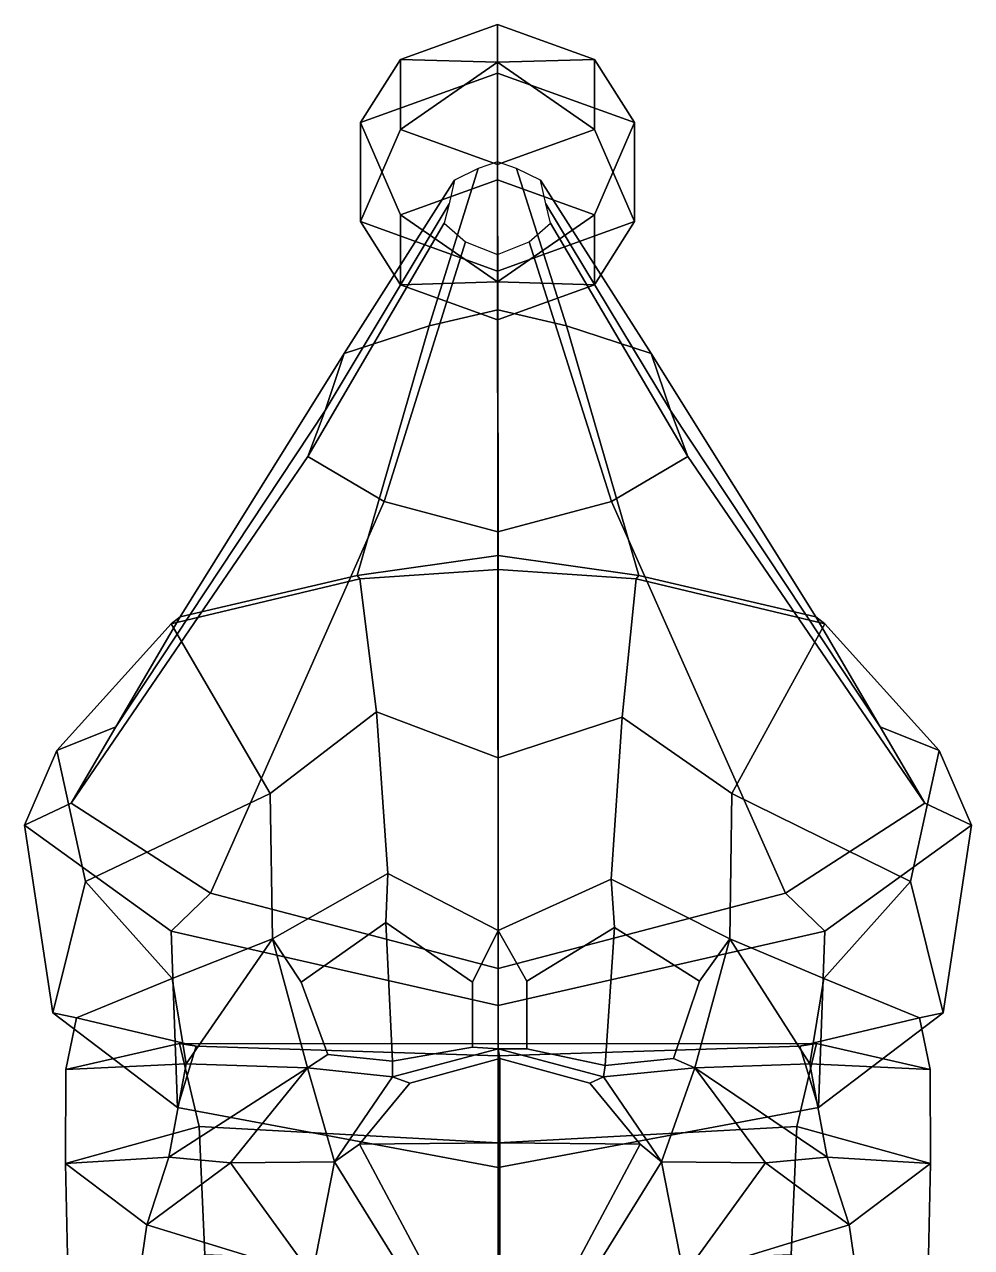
# Model space of a CAD drawing. Extents: x -180 to 161, y -157 to 356.
# Drawn here: x -67.8 to 65.3, y 184 to 355.9 of the extents above; entities that cross this region are included whole.
import ezdxf

# ---------------------------------------------------------------- set-up
doc = ezdxf.new("R2010")
doc.units = 0

msp = doc.modelspace()

# ---------------------------------------------------------------- linework, layer by layer
for points in [[(-14.929281, 350.941467, -19.948149), (-1.32039, 355.858124, -25.564394), (-1.320387, 349.029297, -39.760902), (-20.566286, 342.076172, -31.818386)], [(-1.320393, 350.540588, -10.378741), (-1.32039, 355.858124, -25.564394), (-14.929281, 350.941467, -19.948149)], [(-1.320393, 350.540588, -10.378741), (12.288532, 350.941467, -19.948147), (-1.32039, 355.858124, -25.564394)], [(12.288532, 350.941467, -19.948147), (17.925507, 342.076172, -31.818386), (-1.320387, 349.029297, -39.760902), (-1.32039, 355.858124, -25.564394)], [(-20.56629, 328.16983, -15.933311), (-14.929284, 341.108246, -8.715749), (-14.929281, 350.941467, -19.948149), (-20.566286, 342.076172, -31.818386)], [(-14.929284, 341.108246, -8.715749), (-1.320393, 350.540588, -10.378741), (-14.929281, 350.941467, -19.948149)], [(-1.320395, 336.19165, -3.099547), (-1.320393, 350.540588, -10.378741), (-14.929284, 341.108246, -8.715749)], [(-1.320395, 336.19165, -3.099547), (12.288529, 341.108246, -8.715747), (-1.320393, 350.540588, -10.378741)], [(12.288529, 341.108246, -8.715747), (12.288532, 350.941467, -19.948147), (-1.320393, 350.540588, -10.378741)], [(17.925503, 328.16983, -15.933311), (17.925507, 342.076172, -31.818386), (12.288532, 350.941467, -19.948147), (12.288529, 341.108246, -8.715747)], [(-14.929277, 329.137695, -39.035904), (-20.566286, 342.076172, -31.818386), (-1.320387, 349.029297, -39.760902), (-1.320386, 334.054352, -44.652149)], [(12.288534, 329.137695, -39.035904), (-1.320386, 334.054352, -44.652149), (-1.320387, 349.029297, -39.760902), (17.925507, 342.076172, -31.818386)], [(-20.56629, 328.16983, -15.933311), (-20.566286, 342.076172, -31.818386), (-14.929277, 329.137695, -39.035904), (-14.929279, 319.304474, -27.803505)], [(17.925503, 328.16983, -15.933311), (12.288532, 319.304474, -27.803501), (12.288534, 329.137695, -39.035904), (17.925507, 342.076172, -31.818386)], [(-1.320393, 321.216705, -7.990819), (-1.320395, 336.19165, -3.099547), (-14.929284, 341.108246, -8.715749), (-20.56629, 328.16983, -15.933311)], [(-1.320393, 321.216705, -7.990819), (17.925503, 328.16983, -15.933311), (12.288529, 341.108246, -8.715747), (-1.320395, 336.19165, -3.099547)], [(-4.025802, 335.613159, -11.234877), (-7.366302, 333.991913, -12.669688), (-22.835411, 309.622925, 31.506777), (-10.905053, 313.51416, 37.119061)], [(-1.33038, 336.559357, -10.397519), (-4.025802, 335.613159, -11.234877), (-10.905053, 313.51416, 37.119061), (-1.278546, 315.785065, 40.394379)], [(-1.33038, 336.559357, -10.397519), (-1.278546, 315.785065, 40.394379), (8.347961, 313.51416, 37.119061), (1.365042, 335.613159, -11.234876)], [(1.365042, 335.613159, -11.234876), (8.347961, 313.51416, 37.119061), (20.27832, 309.622925, 31.506779), (4.705543, 333.991882, -12.669687)], [(-7.366302, 333.991913, -12.669688), (-8.116318, 330.652588, -15.624907), (-25.514038, 301.608246, 19.947348), (-22.835411, 309.622925, 31.506777)], [(-1.320396, 319.705383, -37.372917), (-14.929277, 329.137695, -39.035904), (-1.320386, 334.054352, -44.652149)], [(-1.320396, 319.705383, -37.372917), (-1.320386, 334.054352, -44.652149), (12.288534, 329.137695, -39.035904)], [(4.705543, 333.991882, -12.669687), (20.27832, 309.622925, 31.506779), (22.956945, 301.608215, 19.94735), (5.455558, 330.652588, -15.624907)], [(-8.116318, 330.652588, -15.624907), (-8.802978, 327.958954, -18.008713), (-27.966394, 295.14325, 10.623018), (-25.514038, 301.608246, 19.947348)], [(5.455558, 330.652588, -15.624907), (22.956945, 301.608215, 19.94735), (25.409309, 295.14325, 10.62302), (6.14222, 327.958954, -18.008713)], [(-14.929279, 319.304474, -27.803505), (-14.929277, 329.137695, -39.035904), (-1.320396, 319.705383, -37.372917)], [(12.288532, 319.304474, -27.803501), (-1.320396, 319.705383, -37.372917), (12.288534, 329.137695, -39.035904)], [(-8.802978, 327.958954, -18.008713), (-5.802032, 325.325867, -20.338923), (-17.248735, 288.823547, 1.508279), (-27.966394, 295.14325, 10.623018)], [(-1.320393, 321.216705, -7.990819), (-20.56629, 328.16983, -15.933311), (-14.929279, 319.304474, -27.803505), (-1.32039, 314.387878, -22.187302)], [(-1.320393, 321.216705, -7.990819), (-1.32039, 314.387878, -22.187302), (12.288532, 319.304474, -27.803501), (17.925503, 328.16983, -15.933311)], [(6.14222, 327.958954, -18.008713), (25.409309, 295.14325, 10.62302), (14.69164, 288.823547, 1.50828), (3.141272, 325.325867, -20.338923)], [(-5.802032, 325.325867, -20.338923), (-1.330381, 323.552002, -21.908787), (-1.278548, 284.566071, -4.632252), (-17.248735, 288.823547, 1.508279)], [(3.141272, 325.325867, -20.338923), (14.69164, 288.823547, 1.50828), (-1.278548, 284.566071, -4.632252), (-1.330381, 323.552002, -21.908787)], [(-1.32039, 314.387878, -22.187302), (-14.929279, 319.304474, -27.803505), (-1.320396, 319.705383, -37.372917)], [(-1.32039, 314.387878, -22.187302), (-1.320396, 319.705383, -37.372917), (12.288532, 319.304474, -27.803501)], [(-1.250549, 281.242004, 90.517883), (-1.278546, 315.785065, 40.394379), (-10.905053, 313.51416, 37.119061), (-21.038813, 278.462372, 83.621948)], [(-1.250549, 281.242004, 90.517883), (18.53771, 278.462372, 83.621948), (8.347961, 313.51416, 37.119061), (-1.278546, 315.785065, 40.394379)], [(-45.899117, 272.638916, 72.033043), (-21.038813, 278.462372, 83.621948), (-10.905053, 313.51416, 37.119061), (-22.835411, 309.622925, 31.506777)], [(43.398026, 272.638916, 72.033043), (20.27832, 309.622925, 31.506779), (8.347961, 313.51416, 37.119061), (18.53771, 278.462372, 83.621948)], [(-54.939648, 257.204803, 48.368881), (-45.899117, 272.638916, 72.033043), (-22.835411, 309.622925, 31.506777), (-25.514038, 301.608246, 19.947348)], [(52.438557, 257.204803, 48.368881), (22.956945, 301.608215, 19.94735), (20.27832, 309.622925, 31.506779), (43.398026, 272.638916, 72.033043)], [(-61.209591, 246.449402, 27.805691), (-54.939648, 257.204803, 48.368881), (-25.514038, 301.608246, 19.947348), (-27.966394, 295.14325, 10.623018)], [(58.708492, 246.449371, 27.805693), (25.409309, 295.14325, 10.62302), (22.956945, 301.608215, 19.94735), (52.438557, 257.204803, 48.368881)], [(-41.621677, 233.826721, 10.263458), (-61.209591, 246.449402, 27.805691), (-27.966394, 295.14325, 10.623018), (-17.248735, 288.823547, 1.508279)], [(39.120571, 233.826721, 10.263459), (14.69164, 288.823547, 1.50828), (25.409309, 295.14325, 10.62302), (58.708492, 246.449371, 27.805693)], [(-1.250551, 223.220032, -6.111557), (-41.621677, 233.826721, 10.263458), (-17.248735, 288.823547, 1.508279), (-1.278548, 284.566071, -4.632252)], [(-1.250551, 223.220032, -6.111557), (-1.278548, 284.566071, -4.632252), (14.69164, 288.823547, 1.50828), (39.120571, 233.826721, 10.263459)], [(-1.250549, 279.288086, 95.015404), (-1.250549, 281.242004, 90.517883), (-21.038813, 278.462372, 83.621948), (-20.650148, 277.962433, 88.998611)], [(-1.250549, 279.288086, 95.015404), (18.149046, 277.962433, 88.998611), (18.53771, 278.462372, 83.621948), (-1.250549, 281.242004, 90.517883)], [(-20.650148, 277.962433, 88.998611), (-21.038813, 278.462372, 83.621948), (-45.899117, 272.638916, 72.033043), (-47.141468, 271.643707, 77.272751)], [(-1.250551, 252.838287, 106.785828), (-1.250549, 279.288086, 95.015404), (-20.650148, 277.962433, 88.998611), (-18.293322, 259.29129, 100.035088)], [(-1.250551, 252.838287, 106.785828), (16.195944, 258.555969, 100.368645), (18.149046, 277.962433, 88.998611), (-1.250549, 279.288086, 95.015404)], [(18.149046, 277.962433, 88.998611), (44.640377, 271.643707, 77.272751), (43.398026, 272.638916, 72.033043), (18.53771, 278.462372, 83.621948)], [(-18.293322, 259.29129, 100.035088), (-20.650148, 277.962433, 88.998611), (-47.141468, 271.643707, 77.272751), (-33.234058, 247.821899, 92.290619)], [(16.195944, 258.555969, 100.368645), (31.604996, 247.821899, 92.290627), (44.640377, 271.643707, 77.272751), (18.149046, 277.962433, 88.998611)], [(-47.141468, 271.643707, 77.272751), (-45.899117, 272.638916, 72.033043), (-54.939648, 257.204803, 48.368881), (-63.238331, 253.847107, 51.046131)], [(-33.234058, 247.821899, 92.290619), (-47.141468, 271.643707, 77.272751), (-63.238331, 253.847107, 51.046131), (-59.191265, 235.458191, 76.9673)], [(31.604996, 247.821899, 92.290627), (56.69017, 235.458191, 76.9673), (60.737228, 253.847107, 51.046131), (44.640377, 271.643707, 77.272751)], [(44.640377, 271.643707, 77.272751), (60.737228, 253.847107, 51.046131), (52.438557, 257.204803, 48.368881), (43.398026, 272.638916, 72.033043)], [(-18.293322, 259.29129, 100.035088), (-33.234058, 247.821899, 92.290619), (-32.941349, 227.424896, 94.987717), (-16.724632, 236.605408, 106.201164)], [(-1.250551, 252.838287, 106.785828), (-18.293322, 259.29129, 100.035088), (-16.724632, 236.605408, 106.201164), (-1.250552, 228.587646, 108.86116)], [(-1.250551, 252.838287, 106.785828), (-1.250552, 228.587646, 108.86116), (14.62725, 235.812378, 106.267876), (16.195944, 258.555969, 100.368645)], [(16.195944, 258.555969, 100.368645), (14.62725, 235.812378, 106.267876), (31.312283, 227.424896, 94.987717), (31.604996, 247.821899, 92.290627)], [(-63.238331, 253.847107, 51.046131), (-54.939648, 257.204803, 48.368881), (-61.209591, 246.449402, 27.805691), (-67.764023, 243.379944, 27.377314)], [(60.737228, 253.847107, 51.046131), (65.262917, 243.379944, 27.377316), (58.708492, 246.449371, 27.805693), (52.438557, 257.204803, 48.368881)], [(-59.191265, 235.458191, 76.9673), (-63.238331, 253.847107, 51.046131), (-67.764023, 243.379944, 27.377314), (-63.764683, 216.994232, 43.922295)], [(56.69017, 235.458191, 76.9673), (61.263584, 216.994232, 43.922295), (65.262917, 243.379944, 27.377316), (60.737228, 253.847107, 51.046131)], [(-47.025726, 221.831238, 78.913773), (-32.941349, 227.424896, 94.987717), (-33.234058, 247.821899, 92.290619), (-59.191265, 235.458191, 76.9673)], [(44.524624, 221.831238, 78.913773), (56.69017, 235.458191, 76.9673), (31.604996, 247.821899, 92.290627), (31.312283, 227.424896, 94.987717)], [(-67.764023, 243.379944, 27.377314), (-61.209591, 246.449402, 27.805691), (-41.621677, 233.826721, 10.263458), (-47.150394, 228.487732, 8.503097)], [(65.262917, 243.379944, 27.377316), (44.649292, 228.487732, 8.503098), (39.120571, 233.826721, 10.263459), (58.708492, 246.449371, 27.805693)], [(-63.764683, 216.994232, 43.922295), (-67.764023, 243.379944, 27.377314), (-47.150394, 228.487732, 8.503097), (-46.255066, 203.69693, 21.237284)], [(61.263584, 216.994232, 43.922295), (43.753967, 203.69693, 21.237284), (44.649292, 228.487732, 8.503098), (65.262917, 243.379944, 27.377316)], [(-59.191265, 235.458191, 76.9673), (-63.764683, 216.994232, 43.922295), (-60.459141, 216.298615, 42.794483), (-47.025726, 221.831238, 78.913773)], [(-16.98348, 229.697693, 105.230095), (-16.724632, 236.605408, 106.201164), (-32.941349, 227.424896, 94.987717), (-28.920612, 221.328979, 95.41452)], [(-16.98348, 229.697693, 105.230095), (-4.835607, 221.325775, 106.856125), (-1.250552, 228.587646, 108.86116), (-16.724632, 236.605408, 106.201164)], [(15.134122, 229.002502, 105.029045), (14.62725, 235.812378, 106.267876), (-1.250552, 228.587646, 108.86116), (2.787641, 221.445038, 107.036438)], [(15.134122, 229.002502, 105.029045), (27.053467, 221.448425, 92.911026), (31.312283, 227.424896, 94.987717), (14.62725, 235.812378, 106.267876)], [(56.69017, 235.458191, 76.9673), (44.524624, 221.831238, 78.913773), (57.958046, 216.298615, 42.794483), (61.263584, 216.994232, 43.922295)], [(-47.150394, 228.487732, 8.503097), (-41.621677, 233.826721, 10.263458), (-1.250551, 223.220032, -6.111557), (-1.250552, 218.046875, -8.763311)], [(44.649292, 228.487732, 8.503098), (-1.250552, 218.046875, -8.763311), (-1.250551, 223.220032, -6.111557), (39.120571, 233.826721, 10.263459)], [(-16.084124, 210.204559, 103.400566), (-16.98348, 229.697693, 105.230095), (-28.920612, 221.328979, 95.41452), (-25.173611, 211.139099, 98.308342)], [(-4.835607, 221.325775, 106.856125), (-16.98348, 229.697693, 105.230095), (-16.084124, 210.204559, 103.400566), (-4.835607, 212.208496, 107.700325)], [(-4.835607, 212.208496, 107.700325), (-1.250552, 211.96109, 110.904732), (-1.250552, 228.587646, 108.86116), (-4.835607, 221.325775, 106.856125)], [(2.787641, 211.94043, 108.078682), (2.787641, 221.445038, 107.036438), (-1.250552, 228.587646, 108.86116), (-1.250552, 211.96109, 110.904732)], [(2.787641, 221.445038, 107.036438), (2.787641, 211.94043, 108.078682), (13.817108, 209.592163, 102.770355), (15.134122, 229.002502, 105.029045)], [(13.817108, 209.592163, 102.770355), (23.379433, 210.588196, 96.483635), (27.053467, 221.448425, 92.911026), (15.134122, 229.002502, 105.029045)], [(-46.255066, 203.69693, 21.237284), (-47.150394, 228.487732, 8.503097), (-1.250552, 218.046875, -8.763311), (-1.250553, 195.269989, 3.353026)], [(-45.052975, 209.859009, 79.416397), (-32.941349, 227.424896, 94.987717), (-47.025726, 221.831238, 78.913773)], [(-28.011082, 209.298401, 99.309685), (-32.941349, 227.424896, 94.987717), (-45.052975, 209.859009, 79.416397)], [(-25.173611, 211.139099, 98.308342), (-28.920612, 221.328979, 95.41452), (-32.941349, 227.424896, 94.987717), (-28.011082, 209.298401, 99.309685)], [(43.753967, 203.69693, 21.237284), (-1.250553, 195.269989, 3.353026), (-1.250552, 218.046875, -8.763311), (44.649292, 228.487732, 8.503098)], [(23.379433, 210.588196, 96.483635), (26.382017, 209.298401, 99.309685), (31.312283, 227.424896, 94.987717), (27.053467, 221.448425, 92.911026)], [(26.382017, 209.298401, 99.309685), (42.551868, 209.859009, 79.416397), (31.312283, 227.424896, 94.987717)], [(42.551868, 209.859009, 79.416397), (44.524624, 221.831238, 78.913773), (31.312283, 227.424896, 94.987717)], [(-47.025726, 221.831238, 78.913773), (-60.459141, 216.298615, 42.794483), (-61.963551, 209.042908, 43.222557), (-45.052975, 209.859009, 79.416397)], [(44.524624, 221.831238, 78.913773), (42.551868, 209.859009, 79.416397), (59.462448, 209.042908, 43.222557), (57.958046, 216.298615, 42.794483)], [(-63.764683, 216.994232, 43.922295), (-46.255066, 203.69693, 21.237284), (-43.668938, 212.31604, 17.052134), (-60.459141, 216.298615, 42.794483)], [(61.263584, 216.994232, 43.922295), (57.958046, 216.298615, 42.794483), (41.167839, 212.31604, 17.052134), (43.753967, 203.69693, 21.237284)], [(-61.963551, 209.042908, 43.222557), (-60.459141, 216.298615, 42.794483), (-43.668938, 212.31604, 17.052134), (-45.9813, 212.72229, 13.432916)], [(59.462448, 209.042908, 43.222557), (43.480194, 212.72229, 13.432916), (41.167839, 212.31604, 17.052134), (57.958046, 216.298615, 42.794483)], [(-61.985332, 195.848938, 45.401489), (-61.963551, 209.042908, 43.222557), (-45.9813, 212.72229, 13.432916), (-43.236523, 201.025208, 11.949186)], [(-46.255066, 203.69693, 21.237284), (-1.250553, 195.269989, 3.353026), (-1.250552, 210.968872, 0.181646), (-43.668938, 212.31604, 17.052134)], [(-45.9813, 212.72229, 13.432916), (-43.668938, 212.31604, 17.052134), (-1.250552, 210.968872, 0.181646), (-1.250552, 212.648071, -1.644726)], [(-43.236523, 201.025208, 11.949186), (-45.9813, 212.72229, 13.432916), (-1.250552, 212.648071, -1.644726), (-1.250552, 198.771912, -0.185418)], [(-16.084124, 210.204559, 103.400566), (-16.051231, 208.017517, 105.596397), (-1.250552, 211.96109, 110.904732), (-4.835607, 212.208496, 107.700325)], [(-0.99217, 210.574738, 125.296555), (-1.250552, 211.96109, 110.904732), (-16.051231, 208.017517, 105.596397), (-13.615044, 207.140503, 121.780037)], [(43.753967, 203.69693, 21.237284), (41.167839, 212.31604, 17.052134), (-1.250552, 210.968872, 0.181646), (-1.250553, 195.269989, 3.353026)], [(43.480194, 212.72229, 13.432916), (-1.250552, 212.648071, -1.644726), (-1.250552, 210.968872, 0.181646), (41.167839, 212.31604, 17.052134)], [(40.73542, 201.025208, 11.949186), (-1.250552, 198.771912, -0.185418), (-1.250552, 212.648071, -1.644726), (43.480194, 212.72229, 13.432916)], [(-0.99217, 210.574738, 125.296555), (11.630703, 207.140503, 121.780037), (13.550127, 208.017517, 105.596397), (-1.250552, 211.96109, 110.904732)], [(13.817108, 209.592163, 102.770355), (2.787641, 211.94043, 108.078682), (-1.250552, 211.96109, 110.904732), (13.550127, 208.017517, 105.596397)], [(59.484234, 195.848938, 45.401489), (40.73542, 201.025208, 11.949186), (43.480194, 212.72229, 13.432916), (59.462448, 209.042908, 43.222557)], [(-45.052975, 209.859009, 79.416397), (-61.963551, 209.042908, 43.222557), (-61.985332, 195.848938, 45.401489), (-47.494743, 196.759888, 79.265221)], [(-47.494743, 196.759888, 79.265221), (-28.011082, 209.298401, 99.309685), (-45.052975, 209.859009, 79.416397)], [(-16.084124, 210.204559, 103.400566), (-25.173611, 211.139099, 98.308342), (-28.011082, 209.298401, 99.309685), (-16.051231, 208.017517, 105.596397)], [(-0.99217, 198.757813, 129.426575), (-0.99217, 210.574738, 125.296555), (-13.615044, 207.140503, 121.780037), (-20.691372, 198.576141, 122.977371)], [(-0.99217, 198.757813, 129.426575), (18.707031, 198.576141, 122.977371), (11.630703, 207.140503, 121.780037), (-0.99217, 210.574738, 125.296555)], [(13.817108, 209.592163, 102.770355), (13.550127, 208.017517, 105.596397), (26.382017, 209.298401, 99.309685), (23.379433, 210.588196, 96.483635)], [(44.993645, 196.759888, 79.265221), (42.551868, 209.859009, 79.416397), (26.382017, 209.298401, 99.309685)], [(42.551868, 209.859009, 79.416397), (44.993645, 196.759888, 79.265221), (59.484234, 195.848938, 45.401489), (59.462448, 209.042908, 43.222557)], [(-38.840767, 195.943115, 102.486237), (-28.011082, 209.298401, 99.309685), (-47.494743, 196.759888, 79.265221)], [(-38.840767, 195.943115, 102.486237), (-24.209007, 196.096497, 105.520668), (-28.011082, 209.298401, 99.309685)], [(-24.209007, 196.096497, 105.520668), (-16.051231, 208.017517, 105.596397), (-28.011082, 209.298401, 99.309685)], [(-20.691372, 198.576141, 122.977371), (-13.615044, 207.140503, 121.780037), (-16.051231, 208.017517, 105.596397), (-24.209007, 196.096497, 105.520668)], [(18.707031, 198.576141, 122.977371), (21.707905, 196.096497, 105.520668), (13.550127, 208.017517, 105.596397), (11.630703, 207.140503, 121.780037)], [(21.707905, 196.096497, 105.520668), (26.382017, 209.298401, 99.309685), (13.550127, 208.017517, 105.596397)], [(36.339664, 195.943115, 102.486237), (26.382017, 209.298401, 99.309685), (21.707905, 196.096497, 105.520668)], [(36.339664, 195.943115, 102.486237), (44.993645, 196.759888, 79.265221), (26.382017, 209.298401, 99.309685)], [(-61.548977, 174.294678, 46.764175), (-61.985332, 195.848938, 45.401489), (-43.236523, 201.025208, 11.949186), (-42.443806, 183.037537, 14.860032)], [(-42.443806, 183.037537, 14.860032), (-43.236523, 201.025208, 11.949186), (-1.250552, 198.771912, -0.185418), (-1.250552, 181.411835, 4.245741)], [(39.942703, 183.037537, 14.860032), (-1.250552, 181.411835, 4.245741), (-1.250552, 198.771912, -0.185418), (40.73542, 201.025208, 11.949186)], [(59.047882, 174.294678, 46.764175), (39.942703, 183.037537, 14.860032), (40.73542, 201.025208, 11.949186), (59.484234, 195.848938, 45.401489)], [(-11.267044, 180.828156, 118.141678), (-20.691372, 198.576141, 122.977371), (-24.209007, 196.096497, 105.520668), (-12.717012, 177.509399, 105.271942)], [(-0.99217, 180.306702, 123.371704), (-0.99217, 198.757813, 129.426575), (-20.691372, 198.576141, 122.977371), (-11.267044, 180.828156, 118.141678)], [(-0.99217, 180.306702, 123.371704), (9.282705, 180.828156, 118.141678), (18.707031, 198.576141, 122.977371), (-0.99217, 198.757813, 129.426575)], [(9.282705, 180.828156, 118.141678), (10.215909, 177.509399, 105.271942), (21.707905, 196.096497, 105.520668), (18.707031, 198.576141, 122.977371)], [(-47.494743, 196.759888, 79.265221), (-61.985332, 195.848938, 45.401489), (-50.560818, 187.236511, 78.708443)], [(-50.560818, 187.236511, 78.708443), (-38.840767, 195.943115, 102.486237), (-47.494743, 196.759888, 79.265221)], [(-27.344147, 180.129791, 99.368805), (-38.840767, 195.943115, 102.486237), (-50.560818, 187.236511, 78.708443)], [(-27.344147, 180.129791, 99.368805), (-24.209007, 196.096497, 105.520668), (-38.840767, 195.943115, 102.486237)], [(-12.717012, 177.509399, 105.271942), (-24.209007, 196.096497, 105.520668), (-27.344147, 180.129791, 99.368805)], [(10.215909, 177.509399, 105.271942), (24.843044, 180.129791, 99.368805), (21.707905, 196.096497, 105.520668)], [(24.843044, 180.129791, 99.368805), (36.339664, 195.943115, 102.486237), (21.707905, 196.096497, 105.520668)], [(24.843044, 180.129791, 99.368805), (48.059719, 187.236511, 78.708443), (36.339664, 195.943115, 102.486237)], [(48.059719, 187.236511, 78.708443), (44.993645, 196.759888, 79.265221), (36.339664, 195.943115, 102.486237)], [(44.993645, 196.759888, 79.265221), (48.059719, 187.236511, 78.708443), (59.484234, 195.848938, 45.401489)], [(-52.166561, 176.30658, 78.887146), (-50.560818, 187.236511, 78.708443), (-61.985332, 195.848938, 45.401489), (-61.548977, 174.294678, 46.764175)], [(49.665462, 176.30658, 78.887146), (59.047882, 174.294678, 46.764175), (59.484234, 195.848938, 45.401489), (48.059719, 187.236511, 78.708443)], [(-52.166561, 176.30658, 78.887146), (-34.452156, 157.303833, 105.678154), (-27.344147, 180.129791, 99.368805), (-50.560818, 187.236511, 78.708443)], [(49.665462, 176.30658, 78.887146), (48.059719, 187.236511, 78.708443), (24.843044, 180.129791, 99.368805), (31.951052, 157.303833, 105.678154)]]:
    msp.add_3dface(points)

doc.saveas('drawing.dxf')
